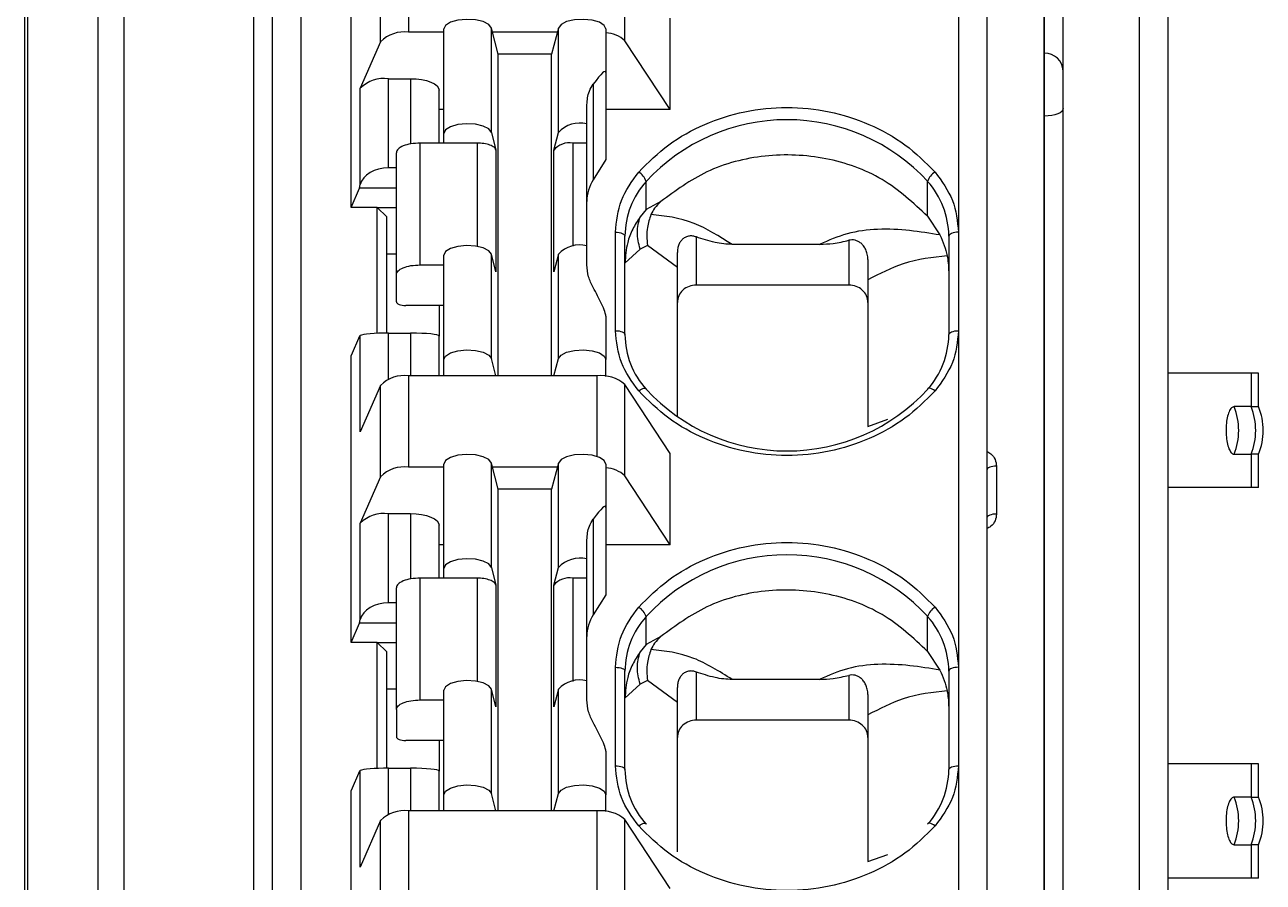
# Model space of a CAD drawing. Header units: millimetres. Extents: x 166 to 181, y 170 to 276.
# Drawn here: x 167.73 to 180.73, y 258.18 to 267.18 of the extents above; entities that cross this region are included whole.
import ezdxf

# ---------------------------------------------------------------- set-up
doc = ezdxf.new("R2010")
doc.units = ezdxf.units.MM

msp = doc.modelspace()

# ---------------------------------------------------------------- linework, layer by layer
at = {"color": 7, "linetype": 'Continuous', "lineweight": 25}
for p, q in [((170.129, 272.546), (170.129, 242.943)), ((178.629, 246.692), (178.629, 271.54)), ((170.629, 253.114), (170.629, 271.294)), ((170.329, 252.992), (170.329, 271.172)), ((177.829, 271.172), (177.829, 252.992)), ((178.429, 246.692), (178.429, 271.113)), ((179.729, 270.718), (179.729, 246.392)), ((167.729, 242.175), (167.729, 270.532)), ((167.757, 270.583), (167.757, 242.226)), ((177.529, 268.539), (177.529, 265.004)), ((171.154, 265.264), (171.154, 268.279)), ((171.758, 268.065), (171.758, 267.105)), ((171.463, 267.005), (171.463, 267.964)), ((174.027, 267.015), (174.027, 267.974)), ((168.77, 267.909), (168.77, 242.943)), ((168.498, 242.873), (168.498, 267.695)), ((174.504, 266.292), (174.504, 267.251)), ((172.129, 267.105), (171.758, 267.105)), ((172.129, 266.042), (172.129, 267.139)), ((172.627, 266.053), (172.627, 267.149)), ((172.698, 266.874), (172.627, 267.149)), ((173.319, 267.105), (172.639, 267.105)), ((173.33, 267.149), (173.259, 266.874)), ((173.33, 266.053), (173.33, 267.149)), ((173.829, 267.139), (173.829, 266.682)), ((171.463, 267.005), (171.251, 266.516)), ((174.504, 266.292), (174.027, 267.015)), ((172.698, 263.497), (172.698, 266.874)), ((173.259, 266.874), (172.698, 266.874)), ((173.259, 263.497), (173.259, 266.874)), ((173.829, 266.682), (173.829, 265.767)), ((171.251, 265.505), (171.251, 266.516)), ((171.546, 266.617), (171.779, 266.617)), ((171.546, 265.681), (171.546, 266.617)), ((173.696, 266.561), (173.696, 265.556)), ((172.079, 265.941), (172.079, 266.495)), ((172.129, 266.292), (172.079, 266.292)), ((173.629, 266.142), (173.629, 266.343)), ((174.504, 266.292), (173.829, 266.292)), ((173.629, 265.941), (173.629, 266.142)), ((172.129, 265.941), (172.129, 266.042)), ((172.627, 266.053), (172.675, 265.868)), ((173.282, 265.868), (173.33, 266.053)), ((171.879, 264.662), (171.879, 265.941)), ((172.129, 265.941), (171.879, 265.941)), ((172.476, 265.941), (172.129, 265.941)), ((172.675, 265.868), (172.675, 264.589)), ((173.282, 264.589), (173.282, 265.868)), ((173.629, 265.941), (173.481, 265.941)), ((173.629, 264.863), (173.629, 265.941)), ((171.629, 264.56), (171.629, 265.839)), ((173.829, 265.767), (173.696, 265.556)), ((171.629, 265.681), (171.546, 265.681)), ((171.154, 265.264), (171.242, 265.468)), ((171.242, 265.468), (171.251, 265.505)), ((171.629, 265.468), (171.242, 265.468)), ((174.251, 265.243), (174.251, 265.538)), ((177.206, 265.172), (177.206, 265.538)), ((171.429, 265.264), (171.154, 265.264)), ((171.429, 263.943), (171.429, 265.264)), ((171.529, 265.167), (171.429, 265.264)), ((171.429, 265.264), (171.629, 265.264)), ((174.251, 265.243), (174.187, 265.166)), ((174.405, 265.326), (174.251, 265.243)), ((171.529, 263.945), (171.529, 265.167)), ((177.206, 265.172), (177.335, 264.976)), ((173.929, 263.971), (173.929, 265.004)), ((174.029, 263.93), (174.029, 264.964)), ((174.779, 264.45), (174.779, 264.955)), ((177.429, 264.964), (177.429, 263.93)), ((177.529, 265.004), (177.529, 263.971)), ((173.629, 264.662), (173.629, 264.863)), ((174.188, 264.828), (174.029, 264.68)), ((174.265, 264.866), (174.188, 264.828)), ((174.579, 264.636), (174.265, 264.866)), ((176.072, 264.877), (175.154, 264.877)), ((176.379, 264.92), (176.379, 264.45)), ((171.529, 264.777), (171.629, 264.777)), ((172.129, 263.667), (172.129, 264.763)), ((172.627, 263.678), (172.627, 264.774)), ((172.675, 264.589), (172.627, 264.774)), ((173.33, 264.774), (173.282, 264.589)), ((173.33, 263.678), (173.33, 264.774)), ((171.629, 264.275), (171.629, 264.56)), ((171.879, 264.662), (172.129, 264.662)), ((174.029, 264.68), (174.029, 264.679)), ((174.579, 263.065), (174.579, 264.636)), ((176.379, 264.45), (174.779, 264.45)), ((176.579, 264.506), (176.579, 262.964)), ((172.129, 264.235), (171.729, 264.235)), ((172.079, 264.235), (172.079, 263.915)), ((173.829, 264.124), (173.829, 263.667)), ((171.242, 263.915), (171.154, 263.711)), ((171.251, 263.92), (171.242, 263.915)), ((171.251, 262.908), (171.251, 263.92)), ((171.546, 263.945), (171.779, 263.945)), ((172.079, 263.497), (172.079, 263.915)), ((177.529, 263.971), (177.529, 260.437)), ((171.154, 260.696), (171.154, 263.711)), ((172.129, 263.497), (172.129, 263.667)), ((172.674, 263.497), (172.627, 263.678)), ((173.283, 263.497), (173.33, 263.678)), ((173.829, 263.491), (173.829, 263.667)), ((180.603, 263.524), (179.729, 263.524)), ((180.679, 263.524), (180.603, 263.524)), ((180.603, 263.524), (180.603, 263.174)), ((180.679, 263.174), (180.679, 263.524)), ((171.463, 263.396), (171.251, 262.908)), ((171.463, 262.437), (171.463, 263.396)), ((171.758, 263.497), (171.758, 262.538)), ((173.738, 263.497), (171.758, 263.497)), ((174.027, 262.447), (174.027, 263.406)), ((174.504, 262.683), (174.027, 263.406)), ((180.603, 263.174), (180.424, 263.174)), ((180.603, 263.174), (180.679, 263.174)), ((174.504, 261.724), (174.504, 262.683)), ((180.424, 262.674), (180.603, 262.674)), ((180.603, 262.674), (180.603, 262.324)), ((180.679, 262.674), (180.603, 262.674)), ((180.679, 262.324), (180.679, 262.674)), ((172.129, 262.538), (171.758, 262.538)), ((172.129, 261.475), (172.129, 262.571)), ((172.627, 261.485), (172.627, 262.581)), ((172.698, 262.306), (172.627, 262.581)), ((173.319, 262.538), (172.639, 262.538)), ((173.33, 262.581), (173.259, 262.306)), ((173.33, 261.485), (173.33, 262.581)), ((173.829, 262.571), (173.829, 262.114)), ((177.929, 262.549), (177.929, 262.046)), ((171.463, 262.437), (171.251, 261.949)), ((174.504, 261.724), (174.027, 262.447)), ((172.698, 258.929), (172.698, 262.306)), ((173.259, 262.306), (172.698, 262.306)), ((173.259, 258.929), (173.259, 262.306)), ((180.603, 262.324), (179.729, 262.324)), ((180.679, 262.324), (180.603, 262.324)), ((173.829, 262.114), (173.829, 261.199)), ((171.546, 262.05), (171.779, 262.05)), ((171.546, 261.113), (171.546, 262.05)), ((173.696, 261.993), (173.696, 260.988)), ((171.251, 260.937), (171.251, 261.949)), ((172.079, 261.373), (172.079, 261.928)), ((172.129, 261.724), (172.079, 261.724)), ((173.629, 261.574), (173.629, 261.775)), ((174.504, 261.724), (173.829, 261.724)), ((173.629, 261.373), (173.629, 261.574)), ((172.129, 261.373), (172.129, 261.475)), ((172.627, 261.485), (172.675, 261.3)), ((173.282, 261.3), (173.33, 261.485)), ((171.879, 260.094), (171.879, 261.373)), ((172.129, 261.373), (171.879, 261.373)), ((172.476, 261.373), (172.129, 261.373)), ((172.675, 261.3), (172.675, 260.021)), ((173.282, 260.021), (173.282, 261.3)), ((173.629, 261.373), (173.481, 261.373)), ((173.629, 260.295), (173.629, 261.373)), ((171.629, 259.992), (171.629, 261.271)), ((173.829, 261.199), (173.696, 260.988)), ((171.629, 261.113), (171.546, 261.113)), ((171.242, 260.9), (171.251, 260.937)), ((174.251, 260.676), (174.251, 260.97)), ((177.206, 260.604), (177.206, 260.97)), ((171.154, 260.696), (171.242, 260.9)), ((171.629, 260.9), (171.242, 260.9)), ((171.429, 260.696), (171.154, 260.696)), ((171.429, 259.375), (171.429, 260.696)), ((171.529, 260.599), (171.429, 260.696)), ((171.429, 260.696), (171.629, 260.696)), ((174.251, 260.676), (174.187, 260.598)), ((174.405, 260.759), (174.251, 260.676)), ((171.529, 259.377), (171.529, 260.599)), ((177.206, 260.604), (177.335, 260.408)), ((173.929, 259.403), (173.929, 260.437)), ((174.029, 259.362), (174.029, 260.396)), ((177.429, 260.396), (177.429, 259.362)), ((177.529, 260.437), (177.529, 259.403)), ((173.629, 260.095), (173.629, 260.295)), ((174.188, 260.261), (174.029, 260.112)), ((174.265, 260.298), (174.188, 260.261)), ((174.579, 260.068), (174.265, 260.298)), ((174.779, 259.882), (174.779, 260.387)), ((176.072, 260.309), (175.154, 260.309)), ((176.379, 260.352), (176.379, 259.882)), ((171.529, 260.21), (171.629, 260.21)), ((172.129, 259.099), (172.129, 260.196)), ((172.627, 259.11), (172.627, 260.206)), ((172.675, 260.021), (172.627, 260.206)), ((173.33, 260.206), (173.282, 260.021)), ((173.33, 259.11), (173.33, 260.206)), ((171.879, 260.094), (172.129, 260.094)), ((174.029, 260.112), (174.029, 260.111)), ((174.579, 258.498), (174.579, 260.068)), ((171.629, 259.992), (171.629, 259.708)), ((176.379, 259.882), (174.779, 259.882)), ((176.579, 259.938), (176.579, 258.397)), ((172.129, 259.667), (171.729, 259.667)), ((172.079, 259.667), (172.079, 259.347)), ((173.829, 259.556), (173.829, 259.099)), ((171.251, 259.352), (171.242, 259.347)), ((171.251, 258.34), (171.251, 259.352)), ((171.546, 259.377), (171.779, 259.377)), ((177.529, 259.403), (177.529, 255.869)), ((180.603, 259.424), (179.729, 259.424)), ((180.679, 259.424), (180.603, 259.424)), ((180.603, 259.424), (180.603, 259.074)), ((180.679, 259.074), (180.679, 259.424)), ((171.242, 259.347), (171.154, 259.143)), ((172.079, 258.929), (172.079, 259.347)), ((171.154, 256.129), (171.154, 259.143)), ((172.129, 258.929), (172.129, 259.099)), ((172.674, 258.929), (172.627, 259.11)), ((173.283, 258.929), (173.33, 259.11)), ((173.829, 258.923), (173.829, 259.099)), ((180.603, 259.074), (180.424, 259.074)), ((180.603, 259.074), (180.679, 259.074)), ((173.738, 258.929), (171.758, 258.929)), ((171.758, 258.929), (171.758, 257.97)), ((174.027, 257.879), (174.027, 258.839)), ((174.504, 258.116), (174.027, 258.839)), ((171.463, 258.828), (171.251, 258.34)), ((171.463, 257.869), (171.463, 258.828)), ((180.424, 258.574), (180.603, 258.574)), ((180.603, 258.574), (180.603, 258.224)), ((180.679, 258.574), (180.603, 258.574)), ((180.679, 258.224), (180.679, 258.574)), ((180.603, 258.224), (179.729, 258.224)), ((180.679, 258.224), (180.603, 258.224))]:
    msp.add_line(p, q, dxfattribs=at)
at = {"color": 8, "linetype": 'Continuous', "lineweight": 25}
for p, q in [((178.432, 266.884), (178.432, 270.985)), ((179.429, 246.692), (179.429, 270.84)), ((178.429, 266.884), (178.432, 266.884)), ((171.779, 266.617), (171.779, 265.932)), ((178.432, 266.224), (178.429, 266.224)), ((178.432, 246.692), (178.432, 266.224)), ((172.476, 265.941), (172.476, 264.857)), ((173.481, 265.941), (173.481, 264.857)), ((171.546, 263.461), (171.546, 263.945)), ((171.779, 263.945), (171.779, 263.497)), ((173.738, 262.649), (173.738, 263.497)), ((176.579, 262.964), (176.789, 263.041)), ((171.779, 262.05), (171.779, 261.364)), ((172.476, 261.373), (172.476, 260.289)), ((173.481, 261.373), (173.481, 260.289)), ((171.546, 258.894), (171.546, 259.377)), ((171.779, 259.377), (171.779, 258.929)), ((173.738, 258.082), (173.738, 258.929)), ((176.579, 258.397), (176.788, 258.473))]:
    msp.add_line(p, q, dxfattribs=at)
at = {"color": 7, "linetype": 'Continuous', "lineweight": 25, "flags": 128}
for points in [[(172.627, 267.149), (172.6, 267.186), (172.541, 267.216), (172.459, 267.235), (172.366, 267.24), (172.274, 267.231), (172.197, 267.209), (172.146, 267.176), (172.129, 267.139)], [(173.829, 267.139), (173.811, 267.176), (173.76, 267.209), (173.683, 267.231), (173.592, 267.24), (173.498, 267.235), (173.416, 267.216), (173.358, 267.186), (173.33, 267.149)], [(171.779, 266.617), (171.837, 266.615), (171.893, 266.608), (171.945, 266.597), (171.991, 266.582), (172.028, 266.563), (172.056, 266.542), (172.073, 266.519), (172.079, 266.495)], [(178.629, 266.305), (178.625, 266.289), (178.614, 266.274), (178.596, 266.26), (178.571, 266.248), (178.542, 266.238), (178.508, 266.23), (178.471, 266.226), (178.432, 266.224)], [(172.627, 266.053), (172.6, 266.09), (172.541, 266.12), (172.459, 266.139), (172.366, 266.144), (172.274, 266.135), (172.197, 266.112), (172.146, 266.08), (172.129, 266.042)], [(173.929, 265.004), (173.948, 265.004), (173.967, 265.001), (173.984, 264.998), (173.999, 264.993), (174.012, 264.986), (174.021, 264.979), (174.027, 264.972), (174.029, 264.964)], [(177.529, 265.004), (177.509, 265.004), (177.49, 265.001), (177.473, 264.998), (177.458, 264.993), (177.446, 264.986), (177.436, 264.979), (177.431, 264.972), (177.429, 264.964)], [(172.627, 264.774), (172.6, 264.811), (172.541, 264.841), (172.459, 264.86), (172.366, 264.865), (172.274, 264.856), (172.197, 264.833), (172.146, 264.801), (172.129, 264.763)], [(171.629, 264.275), (171.631, 264.267), (171.636, 264.26), (171.646, 264.253), (171.658, 264.246), (171.673, 264.241), (171.69, 264.238), (171.709, 264.235), (171.729, 264.235)], [(173.929, 263.971), (173.948, 263.97), (173.967, 263.968), (173.984, 263.964), (173.999, 263.959), (174.012, 263.953), (174.021, 263.946), (174.027, 263.938), (174.029, 263.93)], [(177.429, 263.93), (177.431, 263.938), (177.436, 263.946), (177.446, 263.953), (177.458, 263.959), (177.473, 263.964), (177.49, 263.968), (177.509, 263.97), (177.529, 263.971)], [(172.129, 263.667), (172.146, 263.705), (172.197, 263.737), (172.274, 263.759), (172.366, 263.769), (172.459, 263.763), (172.541, 263.744), (172.6, 263.714), (172.627, 263.678)], [(173.33, 263.678), (173.358, 263.714), (173.416, 263.744), (173.498, 263.763), (173.592, 263.769), (173.683, 263.759), (173.76, 263.737), (173.811, 263.705), (173.829, 263.667)], [(174.173, 263.339), (174.188, 263.35), (174.203, 263.358), (174.216, 263.364), (174.228, 263.368), (174.238, 263.369), (174.245, 263.367), (174.249, 263.363), (174.251, 263.356)], [(177.284, 263.339), (177.269, 263.35), (177.254, 263.358), (177.241, 263.364), (177.229, 263.368), (177.22, 263.369), (177.212, 263.367), (177.208, 263.363), (177.206, 263.356)], [(172.627, 262.581), (172.6, 262.618), (172.541, 262.648), (172.459, 262.667), (172.366, 262.672), (172.274, 262.663), (172.197, 262.641), (172.146, 262.609), (172.129, 262.571)], [(173.829, 262.571), (173.811, 262.609), (173.76, 262.641), (173.683, 262.663), (173.592, 262.672), (173.498, 262.667), (173.416, 262.648), (173.358, 262.618), (173.33, 262.581)], [(177.929, 262.549), (177.909, 262.548), (177.89, 262.546), (177.873, 262.542), (177.858, 262.537), (177.846, 262.531), (177.836, 262.524), (177.831, 262.516), (177.829, 262.508)], [(171.779, 262.05), (171.837, 262.047), (171.893, 262.04), (171.945, 262.029), (171.991, 262.014), (172.028, 261.995), (172.056, 261.974), (172.073, 261.951), (172.079, 261.928)], [(177.929, 262.046), (177.909, 262.045), (177.89, 262.043), (177.873, 262.039), (177.858, 262.034), (177.846, 262.028), (177.836, 262.021), (177.831, 262.013), (177.829, 262.006)], [(172.627, 261.485), (172.6, 261.522), (172.541, 261.552), (172.459, 261.571), (172.366, 261.576), (172.274, 261.567), (172.197, 261.545), (172.146, 261.512), (172.129, 261.475)], [(173.929, 260.437), (173.948, 260.436), (173.967, 260.434), (173.984, 260.43), (173.999, 260.425), (174.012, 260.419), (174.021, 260.412), (174.027, 260.404), (174.029, 260.396)], [(177.529, 260.437), (177.509, 260.436), (177.49, 260.434), (177.473, 260.43), (177.458, 260.425), (177.446, 260.419), (177.436, 260.412), (177.431, 260.404), (177.429, 260.396)], [(172.627, 260.206), (172.6, 260.243), (172.541, 260.273), (172.459, 260.292), (172.366, 260.297), (172.274, 260.288), (172.197, 260.266), (172.146, 260.233), (172.129, 260.196)], [(171.629, 259.708), (171.631, 259.7), (171.636, 259.692), (171.646, 259.685), (171.658, 259.679), (171.673, 259.674), (171.69, 259.67), (171.709, 259.668), (171.729, 259.667)], [(173.929, 259.403), (173.948, 259.402), (173.967, 259.4), (173.984, 259.396), (173.999, 259.391), (174.012, 259.385), (174.021, 259.378), (174.027, 259.37), (174.029, 259.362)], [(177.429, 259.362), (177.431, 259.37), (177.436, 259.378), (177.446, 259.385), (177.458, 259.391), (177.473, 259.396), (177.49, 259.4), (177.509, 259.402), (177.529, 259.403)], [(172.129, 259.099), (172.146, 259.137), (172.197, 259.169), (172.274, 259.192), (172.366, 259.201), (172.459, 259.196), (172.541, 259.177), (172.6, 259.147), (172.627, 259.11)], [(173.33, 259.11), (173.358, 259.147), (173.416, 259.177), (173.498, 259.196), (173.592, 259.201), (173.683, 259.192), (173.76, 259.169), (173.811, 259.137), (173.829, 259.099)], [(174.173, 258.772), (174.188, 258.782), (174.203, 258.79), (174.216, 258.797), (174.228, 258.8), (174.238, 258.801), (174.245, 258.799), (174.249, 258.795), (174.251, 258.788)], [(177.284, 258.772), (177.269, 258.782), (177.254, 258.79), (177.241, 258.797), (177.229, 258.8), (177.22, 258.801), (177.212, 258.799), (177.208, 258.795), (177.206, 258.788)]]:
    msp.add_lwpolyline(points, dxfattribs=at)
at = {"color": 7, "linetype": 'Continuous', "lineweight": 25}
for centre, radius, start, end in [((171.71, 266.763), 0.345, 81.9732, 135.7156), ((173.808, 266.775), 0.325, 47.5397, 86.2921), ((178.437, 266.692), 0.192, 2.6452, 91.532), ((171.498, 266.275), 0.345, 81.9732, 135.7156), ((173.555, 265.845), 0.306, 76.0486, 137.1486), ((175.729, 264.178), 2.008, 42.6222, 137.3778), ((173.445, 265.731), 0.213, 80.2903, 139.9379), ((174.078, 265.481), 0.182, 18.2916, 58.5293), ((177.379, 265.481), 0.182, 121.4706, 161.7085), ((174.056, 265.327), 0.427, 147.4718, 179.8346), ((174.895, 264.959), 0.866, 138.0301, 179.6557), ((176.562, 264.959), 0.866, 0.3443, 41.9699), ((173.555, 264.566), 0.306, 76.0486, 137.1486), ((174.895, 263.935), 0.866, 180.3442, 221.9701), ((176.562, 263.935), 0.866, 318.0299, 359.6558), ((171.71, 263.155), 0.345, 81.9702, 135.7186), ((173.779, 263.12), 0.379, 49.0571, 96.2768), ((175.729, 264.716), 2.008, 222.6222, 317.3778), ((179.783, 262.924), 0.688, 338.6963, 21.3037), ((179.962, 262.924), 0.688, 338.6963, 21.3037), ((180.079, 262.924), 0.65, 337.3801, 22.6199), ((171.71, 262.196), 0.345, 81.9732, 135.7156), ((173.808, 262.207), 0.325, 47.5397, 86.2921), ((171.498, 261.708), 0.345, 81.9732, 135.7156), ((173.555, 261.277), 0.306, 76.0486, 137.1486), ((175.729, 259.61), 2.008, 42.6222, 137.3778), ((173.445, 261.163), 0.213, 80.2881, 139.9401), ((174.078, 260.913), 0.182, 18.2889, 58.532), ((177.379, 260.913), 0.182, 121.4679, 161.7111), ((174.056, 260.759), 0.427, 147.4718, 179.8346), ((174.895, 260.391), 0.866, 138.0301, 179.6557), ((176.562, 260.391), 0.866, 0.3443, 41.9699), ((173.555, 259.998), 0.306, 76.0486, 137.1486), ((174.895, 259.368), 0.866, 180.3443, 221.9699), ((176.562, 259.368), 0.866, 318.0301, 359.6557), ((179.783, 258.824), 0.688, 338.6963, 21.3037), ((179.962, 258.824), 0.688, 338.6963, 21.3037), ((180.079, 258.824), 0.65, 337.3801, 22.6199), ((171.71, 258.587), 0.345, 81.9702, 135.7186), ((173.779, 258.552), 0.379, 49.0571, 96.2768)]:
    msp.add_arc(centre, radius, start, end, dxfattribs=at)
for centre, major_axis, ratio, start_param, end_param in [((178.429, 266.427), (0.002, 0.5), 0.009215, 4.293715, 5.864207), ((173.579, 266.286), (0.246, 0.407), 0.11225, 6.099179, 7.183134), ((171.546, 265.468), (0.3, 0), 0.711252, 1.570796, 2.96706), ((176.429, 264.191), (0.839, 0.839), 0.649408, 5.707227, 5.889967), ((171.546, 263.915), (0.3, 0), 0.102221, 1.570796, 2.96706), ((171.779, 263.915), (0.3, 0), 0.102221, 0, 1.570796), ((173.579, 261.719), (0.246, 0.407), 0.11225, 6.099179, 7.183134), ((171.546, 260.9), (0.3, 0), 0.711252, 1.570796, 2.96706), ((176.429, 259.623), (0.839, 0.839), 0.649408, 5.707227, 5.889967), ((171.546, 259.347), (0.3, 0), 0.102221, 1.570796, 2.96706), ((171.779, 259.347), (0.3, 0), 0.102221, 0, 1.570796)]:
    msp.add_ellipse(centre, major_axis=major_axis, ratio=ratio, start_param=start_param, end_param=end_param, dxfattribs=at)
for points, knots in [([(173.629, 266.343), (173.633, 266.393), (173.641, 266.473), (173.681, 266.537), (173.696, 266.561)], [0, 0, 0, 0, 0.617966, 1, 1, 1, 1]), ([(174.173, 265.636), (174.274, 265.736), (174.475, 265.937), (174.861, 266.149), (175.283, 266.286), (175.729, 266.329), (176.175, 266.286), (176.596, 266.149), (176.982, 265.937), (177.184, 265.736), (177.284, 265.636)], [0, 0, 0, 0, 0.1250381, 0.2499961, 0.3749209, 0.499998, 0.6249229, 0.7500001, 0.8748852, 1, 1, 1, 1]), ([(171.879, 265.941), (171.846, 265.939), (171.78, 265.936), (171.698, 265.913), (171.64, 265.879), (171.632, 265.852), (171.629, 265.839)], [0, 0, 0, 0, 0.249999, 0.500002, 0.749991, 1, 1, 1, 1]), ([(172.675, 265.868), (172.67, 265.878), (172.66, 265.897), (172.613, 265.921), (172.55, 265.937), (172.501, 265.94), (172.476, 265.941)], [0, 0, 0, 0, 0.250004, 0.500005, 0.750003, 1, 1, 1, 1]), ([(177.206, 265.172), (177.056, 265.312), (176.755, 265.591), (176.142, 265.808), (175.497, 265.836), (174.881, 265.677), (174.56, 265.44), (174.405, 265.326)], [0, 0, 0, 0, 0.203015, 0.40603, 0.609046, 0.812061, 1, 1, 1, 1]), ([(173.929, 265.004), (173.94, 265.119), (173.962, 265.349), (174.103, 265.54), (174.173, 265.636)], [0, 0, 0, 0, 0.500001, 1, 1, 1, 1]), ([(177.284, 265.636), (177.355, 265.54), (177.495, 265.349), (177.518, 265.119), (177.529, 265.004)], [0, 0, 0, 0, 0.499999, 1, 1, 1, 1]), ([(174.405, 265.326), (174.382, 265.305), (174.341, 265.266), (174.314, 265.214), (174.302, 265.191)], [0, 0, 0, 0, 0.561438, 1, 1, 1, 1]), ([(174.187, 265.166), (174.16, 265.124), (174.105, 265.039), (174.044, 264.876), (174.034, 264.753), (174.029, 264.68)], [0, 0, 0, 0, 0.289786, 0.579561, 1, 1, 1, 1]), ([(174.188, 264.828), (174.174, 264.887), (174.144, 265.003), (174.173, 265.112), (174.187, 265.166)], [0, 0, 0, 0, 0.499998, 1, 1, 1, 1]), ([(174.302, 265.191), (174.287, 265.146), (174.251, 265.041), (174.26, 264.93), (174.265, 264.866)], [0, 0, 0, 0, 0.4262991, 1, 1, 1, 1]), ([(175.154, 264.877), (175.019, 264.961), (174.722, 265.147), (174.45, 265.175), (174.302, 265.191)], [0, 0, 0, 0, 0.45421, 1, 1, 1, 1]), ([(174.779, 264.955), (174.766, 264.959), (174.742, 264.967), (174.704, 264.966), (174.668, 264.956), (174.637, 264.937), (174.612, 264.909), (174.593, 264.875), (174.581, 264.835), (174.579, 264.807), (174.579, 264.792)], [0, 0, 0, 0, 0.147568, 0.282064, 0.406604, 0.525052, 0.63541, 0.749616, 0.870371, 1, 1, 1, 1]), ([(175.154, 264.877), (175.124, 264.878), (175.062, 264.881), (174.928, 264.903), (174.841, 264.934), (174.779, 264.955)], [0, 0, 0, 0, 0.206675, 0.436283, 1, 1, 1, 1]), ([(177.335, 264.976), (177.125, 265.01), (176.824, 265.059), (176.368, 265.006), (176.168, 264.919), (176.072, 264.877)], [0, 0, 0, 0, 0.543037, 0.782405, 1, 1, 1, 1]), ([(177.335, 264.976), (177.351, 264.939), (177.385, 264.864), (177.403, 264.793), (177.412, 264.757)], [0, 0, 0, 0, 0.487864, 1, 1, 1, 1]), ([(176.072, 264.877), (176.121, 264.88), (176.23, 264.885), (176.326, 264.908), (176.379, 264.92)], [0, 0, 0, 0, 0.444239, 1, 1, 1, 1]), ([(176.579, 264.718), (176.578, 264.737), (176.575, 264.773), (176.558, 264.821), (176.535, 264.86), (176.508, 264.889), (176.477, 264.91), (176.444, 264.922), (176.41, 264.926), (176.389, 264.922), (176.379, 264.92)], [0, 0, 0, 0, 0.1706873, 0.3221614, 0.4551524, 0.5708063, 0.681519, 0.7875023, 0.8924082, 1, 1, 1, 1]), ([(174.579, 264.636), (174.579, 264.66), (174.579, 264.711), (174.579, 264.764), (174.579, 264.792)], [0, 0, 0, 0, 0.483934, 1, 1, 1, 1]), ([(177.412, 264.757), (177.258, 264.741), (176.983, 264.712), (176.702, 264.569), (176.579, 264.506)], [0, 0, 0, 0, 0.560912, 1, 1, 1, 1]), ([(176.579, 264.718), (176.579, 264.681), (176.579, 264.608), (176.579, 264.539), (176.579, 264.506)], [0, 0, 0, 0, 0.513031, 1, 1, 1, 1]), ([(171.629, 264.56), (171.632, 264.573), (171.64, 264.6), (171.698, 264.634), (171.78, 264.657), (171.846, 264.66), (171.879, 264.662)], [0, 0, 0, 0, 0.249993, 0.499997, 0.75, 1, 1, 1, 1]), ([(173.696, 264.424), (173.677, 264.462), (173.638, 264.54), (173.632, 264.62), (173.629, 264.662)], [0, 0, 0, 0, 0.482082, 1, 1, 1, 1]), ([(173.829, 264.124), (173.828, 264.13), (173.827, 264.142), (173.814, 264.185), (173.773, 264.281), (173.726, 264.367), (173.696, 264.424)], [0, 0, 0, 0, 0.102336, 0.212849, 0.476855, 1, 1, 1, 1]), ([(174.779, 264.45), (174.752, 264.447), (174.7, 264.442), (174.634, 264.4), (174.588, 264.339), (174.582, 264.291), (174.579, 264.267)], [0, 0, 0, 0, 0.250001, 0.499998, 0.750001, 1, 1, 1, 1]), ([(176.579, 264.267), (176.576, 264.291), (176.57, 264.339), (176.523, 264.4), (176.457, 264.442), (176.405, 264.447), (176.379, 264.45)], [0, 0, 0, 0, 0.249999, 0.500002, 0.749998, 1, 1, 1, 1]), ([(174.173, 263.339), (174.103, 263.435), (173.962, 263.626), (173.94, 263.856), (173.929, 263.971)], [0, 0, 0, 0, 0.499999, 1, 1, 1, 1]), ([(177.529, 263.971), (177.518, 263.856), (177.495, 263.626), (177.355, 263.435), (177.284, 263.339)], [0, 0, 0, 0, 0.500001, 1, 1, 1, 1]), ([(177.284, 263.339), (177.184, 263.239), (176.982, 263.038), (176.597, 262.826), (176.175, 262.69), (175.729, 262.646), (175.283, 262.69), (174.861, 262.826), (174.475, 263.038), (174.274, 263.239), (174.173, 263.339)], [0, 0, 0, 0, 0.125038, 0.249996, 0.374921, 0.499998, 0.624923, 0.75, 0.874885, 1, 1, 1, 1]), ([(180.424, 263.174), (180.414, 263.172), (180.395, 263.166), (180.369, 263.123), (180.35, 263.06), (180.339, 262.98), (180.337, 262.895), (180.345, 262.813), (180.362, 262.743), (180.386, 262.694), (180.408, 262.676), (180.421, 262.675), (180.424, 262.674)], [0, 0, 0, 0, 0.107373, 0.214743, 0.322117, 0.429489, 0.536861, 0.644234, 0.751607, 0.85898, 0.966351, 1, 1, 1, 1]), ([(173.629, 261.775), (173.633, 261.825), (173.641, 261.906), (173.681, 261.969), (173.696, 261.993)], [0, 0, 0, 0, 0.61797, 1, 1, 1, 1]), ([(174.173, 261.068), (174.274, 261.169), (174.475, 261.369), (174.861, 261.581), (175.283, 261.718), (175.729, 261.762), (176.175, 261.718), (176.596, 261.581), (176.982, 261.369), (177.184, 261.169), (177.284, 261.068)], [0, 0, 0, 0, 0.1250382, 0.2499958, 0.3749209, 0.499998, 0.624923, 0.7500002, 0.8748845, 1, 1, 1, 1]), ([(171.879, 261.373), (171.846, 261.371), (171.78, 261.368), (171.698, 261.345), (171.64, 261.311), (171.632, 261.285), (171.629, 261.271)], [0, 0, 0, 0, 0.250001, 0.499991, 0.749993, 1, 1, 1, 1]), ([(172.675, 261.3), (172.67, 261.31), (172.66, 261.329), (172.613, 261.353), (172.55, 261.37), (172.501, 261.372), (172.476, 261.373)], [0, 0, 0, 0, 0.250002, 0.500002, 0.750001, 1, 1, 1, 1]), ([(177.206, 260.604), (177.056, 260.744), (176.755, 261.023), (176.142, 261.24), (175.497, 261.268), (174.881, 261.11), (174.56, 260.873), (174.405, 260.759)], [0, 0, 0, 0, 0.203015, 0.406031, 0.609046, 0.812061, 1, 1, 1, 1]), ([(173.929, 260.437), (173.94, 260.552), (173.962, 260.781), (174.103, 260.973), (174.173, 261.068)], [0, 0, 0, 0, 0.500001, 1, 1, 1, 1]), ([(177.284, 261.068), (177.355, 260.973), (177.495, 260.781), (177.518, 260.552), (177.529, 260.437)], [0, 0, 0, 0, 0.499999, 1, 1, 1, 1]), ([(174.405, 260.759), (174.382, 260.737), (174.341, 260.698), (174.314, 260.646), (174.302, 260.623)], [0, 0, 0, 0, 0.561434, 1, 1, 1, 1]), ([(174.187, 260.598), (174.16, 260.556), (174.105, 260.471), (174.044, 260.308), (174.034, 260.185), (174.029, 260.112)], [0, 0, 0, 0, 0.289782, 0.579559, 1, 1, 1, 1]), ([(174.188, 260.261), (174.174, 260.319), (174.144, 260.435), (174.173, 260.544), (174.187, 260.598)], [0, 0, 0, 0, 0.499995, 1, 1, 1, 1]), ([(174.302, 260.623), (174.287, 260.578), (174.251, 260.473), (174.26, 260.362), (174.265, 260.298)], [0, 0, 0, 0, 0.426298, 1, 1, 1, 1]), ([(175.154, 260.309), (175.018, 260.394), (174.72, 260.579), (174.449, 260.608), (174.302, 260.623)], [0, 0, 0, 0, 0.45774, 1, 1, 1, 1]), ([(174.779, 260.387), (174.766, 260.391), (174.742, 260.399), (174.704, 260.398), (174.668, 260.388), (174.637, 260.369), (174.612, 260.341), (174.593, 260.307), (174.581, 260.267), (174.579, 260.239), (174.579, 260.224)], [0, 0, 0, 0, 0.147568, 0.282076, 0.406604, 0.525052, 0.635416, 0.749617, 0.870371, 1, 1, 1, 1]), ([(177.335, 260.408), (177.126, 260.442), (176.826, 260.491), (176.371, 260.439), (176.169, 260.352), (176.072, 260.309)], [0, 0, 0, 0, 0.5403896, 0.7786575, 1, 1, 1, 1]), ([(177.335, 260.408), (177.351, 260.371), (177.385, 260.296), (177.403, 260.225), (177.412, 260.189)], [0, 0, 0, 0, 0.487876, 1, 1, 1, 1]), ([(175.154, 260.309), (175.124, 260.31), (175.062, 260.313), (174.928, 260.336), (174.841, 260.366), (174.779, 260.387)], [0, 0, 0, 0, 0.206673, 0.43628, 1, 1, 1, 1]), ([(176.072, 260.309), (176.121, 260.312), (176.23, 260.318), (176.326, 260.34), (176.379, 260.352)], [0, 0, 0, 0, 0.444233, 1, 1, 1, 1]), ([(176.579, 260.15), (176.578, 260.169), (176.575, 260.205), (176.558, 260.253), (176.535, 260.292), (176.508, 260.321), (176.477, 260.342), (176.444, 260.354), (176.41, 260.358), (176.389, 260.354), (176.379, 260.352)], [0, 0, 0, 0, 0.170688, 0.322163, 0.455155, 0.570809, 0.681523, 0.787501, 0.892408, 1, 1, 1, 1]), ([(174.579, 260.068), (174.579, 260.093), (174.579, 260.143), (174.579, 260.196), (174.579, 260.224)], [0, 0, 0, 0, 0.483935, 1, 1, 1, 1]), ([(177.412, 260.189), (177.258, 260.173), (176.983, 260.144), (176.702, 260.001), (176.579, 259.938)], [0, 0, 0, 0, 0.560722, 1, 1, 1, 1]), ([(176.579, 260.15), (176.579, 260.113), (176.579, 260.04), (176.579, 259.972), (176.579, 259.938)], [0, 0, 0, 0, 0.513031, 1, 1, 1, 1]), ([(171.629, 259.992), (171.632, 260.006), (171.64, 260.032), (171.698, 260.066), (171.78, 260.089), (171.846, 260.092), (171.879, 260.094)], [0, 0, 0, 0, 0.250008, 0.499997, 0.749998, 1, 1, 1, 1]), ([(173.696, 259.856), (173.677, 259.894), (173.638, 259.972), (173.632, 260.053), (173.629, 260.095)], [0, 0, 0, 0, 0.482079, 1, 1, 1, 1]), ([(174.779, 259.882), (174.752, 259.88), (174.7, 259.874), (174.634, 259.832), (174.588, 259.771), (174.582, 259.724), (174.579, 259.7)], [0, 0, 0, 0, 0.250001, 0.499998, 0.750001, 1, 1, 1, 1]), ([(176.579, 259.7), (176.576, 259.724), (176.57, 259.771), (176.523, 259.832), (176.457, 259.874), (176.405, 259.88), (176.379, 259.882)], [0, 0, 0, 0, 0.249999, 0.500002, 0.749998, 1, 1, 1, 1]), ([(173.829, 259.556), (173.828, 259.562), (173.827, 259.575), (173.814, 259.617), (173.773, 259.714), (173.726, 259.799), (173.696, 259.856)], [0, 0, 0, 0, 0.102351, 0.212848, 0.476857, 1, 1, 1, 1]), ([(174.173, 258.772), (174.103, 258.867), (173.962, 259.059), (173.94, 259.288), (173.929, 259.403)], [0, 0, 0, 0, 0.499999, 1, 1, 1, 1]), ([(177.529, 259.403), (177.518, 259.288), (177.495, 259.059), (177.355, 258.867), (177.284, 258.772)], [0, 0, 0, 0, 0.500001, 1, 1, 1, 1]), ([(180.424, 259.074), (180.414, 259.072), (180.395, 259.066), (180.369, 259.023), (180.35, 258.96), (180.339, 258.88), (180.337, 258.795), (180.345, 258.713), (180.362, 258.643), (180.386, 258.594), (180.408, 258.576), (180.421, 258.575), (180.424, 258.574)], [0, 0, 0, 0, 0.107374, 0.214746, 0.322116, 0.429488, 0.536861, 0.644234, 0.751607, 0.85898, 0.966351, 1, 1, 1, 1]), ([(177.284, 258.772), (177.184, 258.671), (176.982, 258.471), (176.597, 258.259), (176.175, 258.122), (175.729, 258.078), (175.283, 258.122), (174.861, 258.259), (174.475, 258.471), (174.274, 258.671), (174.173, 258.772)], [0, 0, 0, 0, 0.125038, 0.249996, 0.374921, 0.499998, 0.624923, 0.75, 0.874885, 1, 1, 1, 1])]:
    msp.add_open_spline(points, degree=3, knots=knots, dxfattribs=at)
at = {"color": 8, "linetype": 'Continuous', "lineweight": 25}
for points, knots in [([(177.829, 262.703), (177.843, 262.696), (177.88, 262.676), (177.92, 262.62), (177.926, 262.573), (177.929, 262.549)], [0, 0, 0, 0, 0.242293, 0.61784, 1, 1, 1, 1]), ([(177.929, 262.046), (177.926, 262.022), (177.92, 261.975), (177.88, 261.919), (177.843, 261.899), (177.829, 261.891)], [0, 0, 0, 0, 0.379431, 0.757122, 1, 1, 1, 1])]:
    msp.add_open_spline(points, degree=3, knots=knots, dxfattribs=at)

doc.saveas('drawing.dxf')
